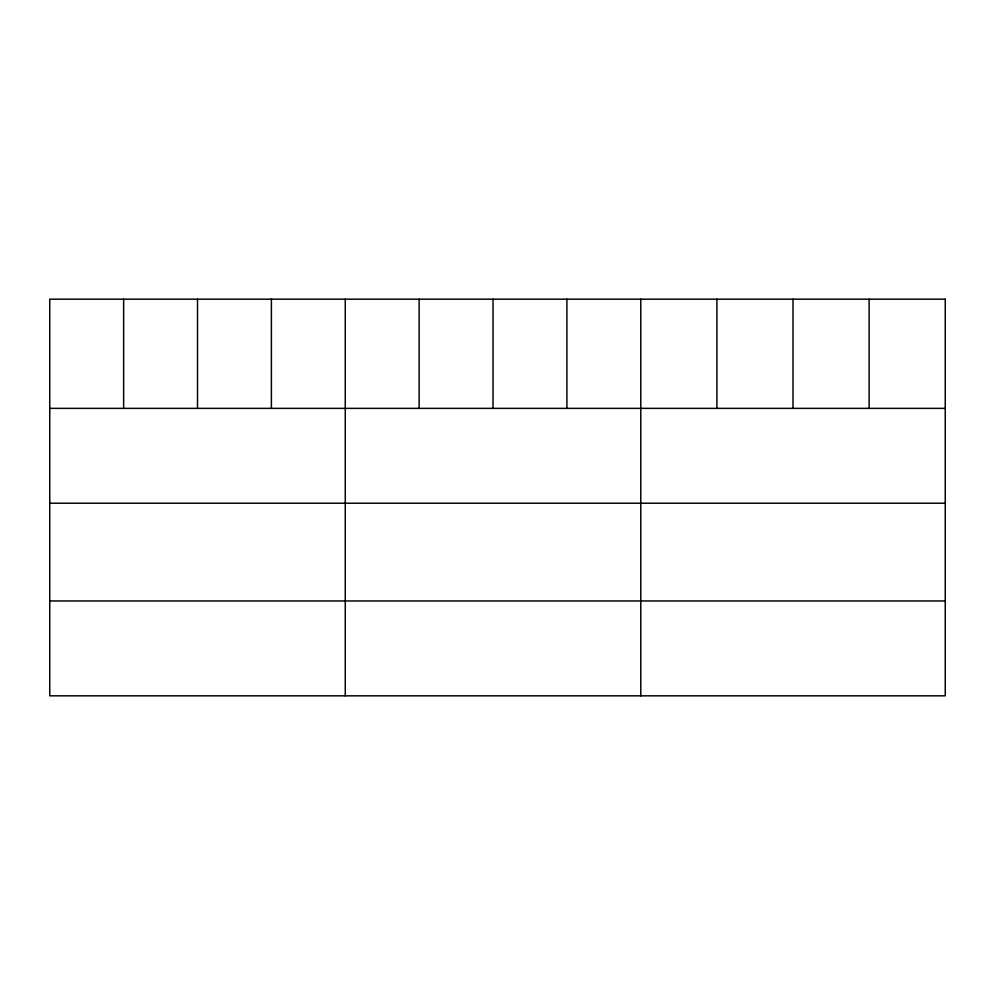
<?xml version="1.0" encoding="UTF-8"?>
<svg xmlns="http://www.w3.org/2000/svg" width="995" height="995" viewBox="0 0 995 995"><rect width="100%" height="100%" fill="white"/><g stroke="black" fill="none" stroke-linecap="round" stroke-linejoin="round"><path stroke-width="1.49" d="M49.75 408.36L945.25 408.36M49.75 503.221L945.25 503.221M49.75 600.968L945.25 600.968M869.132 299.172L869.132 408.36M793.015 299.172L793.015 408.36M716.897 299.172L716.897 408.36M640.78 299.172L640.78 695.828M566.901 299.172L566.901 408.36M493.022 299.172L493.022 408.36M419.144 299.172L419.144 408.36M345.265 299.172L345.265 695.828M271.386 299.172L271.386 408.36M197.507 299.172L197.507 408.36M123.629 299.172L123.629 408.36M945.25 299.172L49.75 299.172L49.75 695.828L945.25 695.828L945.25 299.172"/></g></svg>
